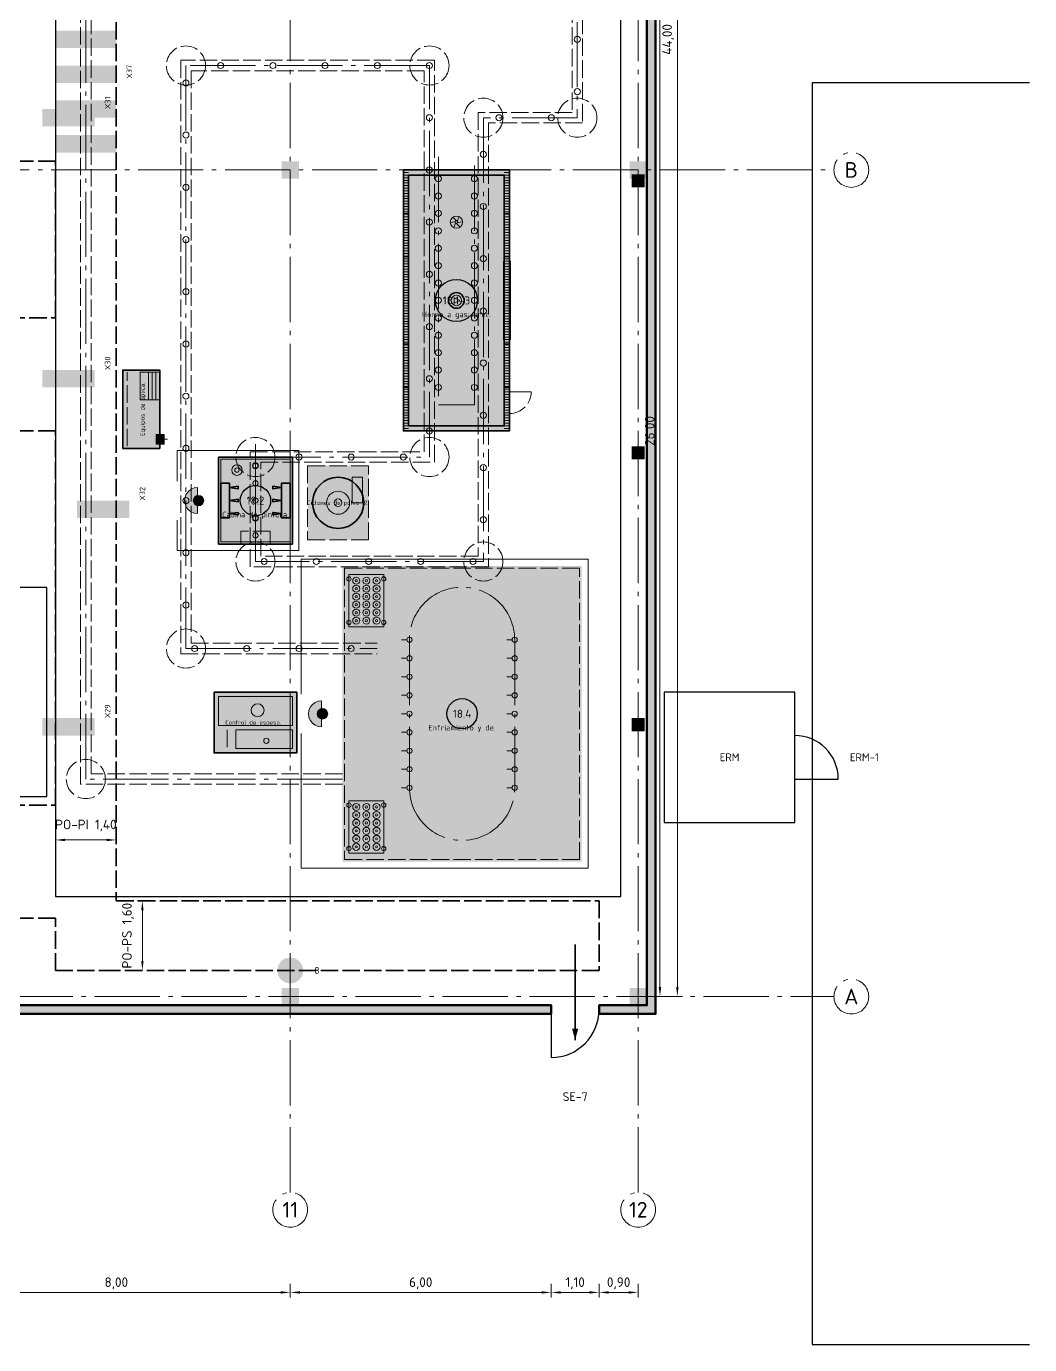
# Model space of a CAD drawing. Header units: millimetres. Extents: x 0 to 1682, y 0 to 1189.
# Drawn here: x 1078.3 to 1309, y 495 to 798 of the extents above; entities that cross this region are included whole.
import ezdxf
from ezdxf.enums import TextEntityAlignment as Align

# ---------------------------------------------------------------- set-up
doc = ezdxf.new("R2010")
doc.units = ezdxf.units.MM
doc.linetypes.add('IRAM-E-TRAZOS', pattern=[5, 4, -1])
doc.linetypes.add('IRAM-F-TRAZO-PUNTO', pattern=[20, 15, -2, 1, -2])
for name, color, linetype, lineweight in [('A-ABERTURA', 7, 'CONTINUOUS', 25), ('A-COLUMNA', 7, 'CONTINUOUS', 50), ('A-COTA', 7, 'CONTINUOUS', 18), ('A-EJE', 1, 'IRAM-F-TRAZO-PUNTO', 18), ('A-EQUIPO-FINO', 8, 'CONTINUOUS', 13), ('A-EQUIPO-OCULTO', 8, 'IRAM-E-TRAZOS', 13), ('A-EQUIPO-RELLENO', 9, 'CONTINUOUS', 13), ('A-EXTERIOR', 8, 'CONTINUOUS', 25), ('A-MURO', 7, 'CONTINUOUS', 50), ('A-OPERARIO', 6, 'CONTINUOUS', 18), ('A-PASO', 7, 'CONTINUOUS', 25), ('A-SECTOR', 1, 'CONTINUOUS', 25), ('A-SEGURIDAD', 1, 'IRAM-E-TRAZOS', 18), ('A-TEXTO', 7, 'CONTINUOUS', 18), ('S-ESCAPE', 3, 'CONTINUOUS', 35), ('S-INCENDIO', 1, 'CONTINUOUS', 25)]:
    doc.layers.add(name, color=color, linetype=linetype, lineweight=lineweight)
for name, color, linetype, lineweight, true_color in [('A-AREA-TRABAJO', 30, 'CONTINUOUS', 13, 0xeb963c), ('A-EQUIPO', 30, 'CONTINUOUS', 35, 0xe67800), ('A-PASILLO', 2, 'IRAM-E-TRAZOS', 35, 0xd7a500), ('A-SENDA', 2, 'CONTINUOUS', 25, 0xd7a500)]:
    doc.layers.add(name, color=color, linetype=linetype, lineweight=lineweight, true_color=true_color)
doc.styles.add('ISO3098', font='isocpeur.ttf')
doc.dimstyles.new('FLAMA-IRAM', dxfattribs={"dimtxt": 3.5, "dimasz": 3.5, "dimexe": 2, "dimexo": 1.5, "dimgap": 1, "dimtad": 1, "dimdec": 1, "dimtxsty": 'ISO3098', "dimblk": 'IRAM_FLECHA', "dimblk1": 'IRAM_FLECHA', "dimblk2": 'IRAM_FLECHA', "dimcen": 2.5, "dimclrd": 3, "dimclre": 3, "dimclrt": 3, "dimazin": 3, "dimtfac": 1, "dimtmove": 0, "dimatfit": 3, "dimlwd": 18, "dimlwe": 18})

# ---------------------------------------------------------------- blocks, each defined once
blk = doc.blocks.new('IRAM_FLECHA')
blk.add_solid([(0, 0), (-1, 0.125), (-1, -0.125)])

msp = doc.modelspace()

# ---------------------------------------------------------------- hatches: boundary and pattern name
at = {"layer": 'A-COLUMNA', "true_color": 0x000000}
h = msp.add_hatch(color=7, dxfattribs=at)
h.dxf.hatch_style = 1
h.paths.add_polyline_path([(1137, 763), (1141, 763), (1141, 767), (1137, 767)])
h = msp.add_hatch(color=7, dxfattribs=at)
h.dxf.hatch_style = 1
h.paths.add_polyline_path([(1217, 763), (1221, 763), (1221, 767), (1217, 767)])
h = msp.add_hatch(color=7, dxfattribs=at)
h.dxf.hatch_style = 1
h.paths.add_polyline_path([(1217.5, 761), (1220.5, 761), (1220.5, 764), (1217.5, 764)])
h = msp.add_hatch(color=7, dxfattribs=at)
h.dxf.hatch_style = 1
h.paths.add_polyline_path([(1217.5, 698.5), (1220.5, 698.5), (1220.5, 701.5), (1217.5, 701.5)])
h = msp.add_hatch(color=7, dxfattribs=at)
h.dxf.hatch_style = 1
h.paths.add_polyline_path([(1217.5, 636), (1220.5, 636), (1220.5, 639), (1217.5, 639)])
h = msp.add_hatch(color=7, dxfattribs=at)
h.dxf.hatch_style = 1
h.paths.add_polyline_path([(1137, 573), (1141, 573), (1141, 577), (1137, 577)])
h = msp.add_hatch(color=7, dxfattribs=at)
h.dxf.hatch_style = 1
h.paths.add_polyline_path([(1217, 573), (1221, 573), (1221, 577), (1217, 577)])
at = {"layer": 'A-EQUIPO-FINO'}
h = msp.add_hatch(dxfattribs=at)
h.set_pattern_fill('ANSI31', scale=0.1889764, angle=315)
h.paths.add_polyline_path([(1165, 765), (1165, 705), (1166.2, 705), (1166.2, 765)])
h = msp.add_hatch(dxfattribs=at)
h.set_pattern_fill('ANSI31', scale=0.1889764, angle=315)
h.paths.add_polyline_path([(1188.2, 765), (1188.2, 705), (1189.4, 705), (1189.4, 765)])
at = {"layer": 'A-EQUIPO-RELLENO', "true_color": 0xfad7c8}
h = msp.add_hatch(color=7, dxfattribs=at)
h.dxf.hatch_style = 1
h.paths.add_polyline_path([(1165, 765), (1165, 705), (1189.4, 705), (1189.4, 765)])
at = {"layer": 'A-EQUIPO-RELLENO', "true_color": 0xfff5ee}
h = msp.add_hatch(color=7, dxfattribs=at)
h.dxf.hatch_style = 1
h.paths.add_polyline_path([(1166.2, 763.8), (1166.2, 706.2), (1188.2, 706.2), (1188.2, 763.8)])
at = {"layer": 'A-EQUIPO-RELLENO', "true_color": 0xcdd0d4}
h = msp.add_hatch(color=7, dxfattribs=at)
h.dxf.hatch_style = 1
h.paths.add_polyline_path([(1188, 744), (1188, 726), (1189.6, 726), (1189.6, 744)])
at = {"layer": 'A-EQUIPO-RELLENO', "true_color": 0xffffff}
h = msp.add_hatch(color=7, dxfattribs=at)
h.dxf.hatch_style = 1
h.paths.add_polyline_path([(1182.032, 735), (1181.911, 736.075), (1181.553, 737.097), (1180.978, 738.013), (1180.213, 738.778), (1179.297, 739.353), (1178.275, 739.711), (1177.2, 739.832), (1176.125, 739.711), (1175.103, 739.353), (1174.187, 738.778), (1173.422, 738.013), (1172.847, 737.097), (1172.489, 736.075), (1172.368, 735), (1172.489, 733.925), (1172.847, 732.903), (1173.422, 731.987), (1174.187, 731.222), (1175.103, 730.647), (1176.125, 730.289), (1177.2, 730.168), (1178.275, 730.289), (1179.297, 730.647), (1180.213, 731.222), (1180.978, 731.987), (1181.553, 732.903), (1181.911, 733.925)])
at = {"layer": 'A-EQUIPO-RELLENO', "true_color": 0xeedec0}
h = msp.add_hatch(color=7, dxfattribs=at)
h.dxf.hatch_style = 1
h.paths.add_polyline_path([(1109, 701), (1109, 719), (1100.5, 719), (1100.5, 701)])
at = {"layer": 'A-EQUIPO-RELLENO', "true_color": 0xcdd0d4}
h = msp.add_hatch(color=7, dxfattribs=at)
h.dxf.hatch_style = 1
h.paths.add_polyline_path([(1110, 702), (1110, 704.2), (1108.2, 704.2), (1108.2, 702)])
at = {"layer": 'A-EQUIPO-RELLENO', "true_color": 0xf5f5fc}
h = msp.add_hatch(color=7, dxfattribs=at)
h.dxf.hatch_style = 1
h.paths.add_polyline_path([(1122.5, 699), (1122.5, 679), (1139.5, 679), (1139.5, 699)])
at = {"layer": 'A-EQUIPO-RELLENO', "true_color": 0xeeeeee}
h = msp.add_hatch(color=7, dxfattribs=at)
h.dxf.hatch_style = 1
h.paths.add_polyline_path([(1143, 697), (1143, 680), (1157, 680), (1157, 697)])
at = {"layer": 'A-EQUIPO-RELLENO', "true_color": 0xe2e7ee}
h = msp.add_hatch(color=7, dxfattribs=at)
h.dxf.hatch_style = 1
h.paths.add_polyline_path([(1150, 682.62), (1151.522, 682.82), (1152.94, 683.408), (1154.158, 684.342), (1155.092, 685.56), (1155.68, 686.978), (1155.88, 688.5), (1155.68, 690.022), (1155.092, 691.44), (1154.158, 692.658), (1152.94, 693.592), (1151.522, 694.18), (1150, 694.38), (1148.478, 694.18), (1147.06, 693.592), (1145.842, 692.658), (1144.908, 691.44), (1144.32, 690.022), (1144.12, 688.5), (1144.32, 686.978), (1144.908, 685.56), (1145.842, 684.342), (1147.06, 683.408), (1148.478, 682.82)])
at = {"layer": 'A-EQUIPO-RELLENO', "true_color": 0xfae1f5}
h = msp.add_hatch(color=7, dxfattribs=at)
h.dxf.hatch_style = 1
h.paths.add_polyline_path([(1117.7, 692), (1116.924, 691.898), (1116.2, 691.598), (1115.579, 691.121), (1115.102, 690.5), (1114.802, 689.776), (1114.7, 689), (1114.802, 688.224), (1115.102, 687.5), (1115.579, 686.879), (1116.2, 686.402), (1116.924, 686.102), (1117.7, 686), (1117.7, 692)])
at = {"layer": 'A-EQUIPO-RELLENO', "true_color": 0xcdd0d4}
h = msp.add_hatch(color=7, dxfattribs=at)
h.dxf.hatch_style = 1
h.paths.add_polyline_path([(1123, 693), (1123, 685), (1125, 685), (1125, 693)])
at = {"layer": 'A-EQUIPO-RELLENO', "true_color": 0xffffff}
h = msp.add_hatch(color=7, dxfattribs=at)
h.dxf.hatch_style = 1
h.paths.add_polyline_path([(1134.488, 689), (1134.401, 689.776), (1134.143, 690.513), (1133.727, 691.175), (1133.175, 691.727), (1132.513, 692.143), (1131.776, 692.401), (1131, 692.488), (1130.224, 692.401), (1129.487, 692.143), (1128.825, 691.727), (1128.273, 691.175), (1127.857, 690.513), (1127.599, 689.776), (1127.512, 689), (1127.599, 688.224), (1127.857, 687.487), (1128.273, 686.825), (1128.825, 686.273), (1129.487, 685.857), (1130.224, 685.599), (1131, 685.512), (1131.776, 685.599), (1132.513, 685.857), (1133.175, 686.273), (1133.727, 686.825), (1134.143, 687.487), (1134.401, 688.224)])
at = {"layer": 'A-EQUIPO-RELLENO', "true_color": 0xcdd0d4}
h = msp.add_hatch(color=7, dxfattribs=at)
h.dxf.hatch_style = 1
h.paths.add_polyline_path([(1137, 693), (1137, 685), (1139, 685), (1139, 693)])
at = {"layer": 'A-EQUIPO-RELLENO', "true_color": 0xffffff}
h = msp.add_hatch(color=7, dxfattribs=at)
h.dxf.hatch_style = 1
h.paths.add_polyline_path([(1117.9, 687.8), (1118.211, 687.841), (1118.5, 687.961), (1118.749, 688.151), (1118.939, 688.4), (1119.059, 688.689), (1119.1, 689), (1119.059, 689.311), (1118.939, 689.6), (1118.749, 689.849), (1118.5, 690.039), (1118.211, 690.159), (1117.9, 690.2), (1117.589, 690.159), (1117.3, 690.039), (1117.051, 689.849), (1116.861, 689.6), (1116.741, 689.311), (1116.7, 689), (1116.741, 688.689), (1116.861, 688.4), (1117.051, 688.151), (1117.3, 687.961), (1117.589, 687.841)])
at = {"layer": 'A-EQUIPO-RELLENO', "true_color": 0xf8f8f8}
h = msp.add_hatch(color=7, dxfattribs=at)
h.dxf.hatch_style = 1
h.paths.add_polyline_path([(1151, 674), (1151, 606), (1206, 606), (1206, 674)])
at = {"layer": 'A-EQUIPO-RELLENO', "true_color": 0xeeeeee}
h = msp.add_hatch(color=7, dxfattribs=at)
h.dxf.hatch_style = 1
h.paths.add_polyline_path([(1152.5, 672), (1152.5, 660), (1160.5, 660), (1160.5, 672)])
h = msp.add_hatch(color=7, dxfattribs=at)
h.dxf.hatch_style = 1
h.paths.add_polyline_path([(1121.5, 645), (1121.5, 631), (1140.5, 631), (1140.5, 645)])
at = {"layer": 'A-EQUIPO-RELLENO', "true_color": 0xfae1f5}
h = msp.add_hatch(color=7, dxfattribs=at)
h.dxf.hatch_style = 1
h.paths.add_polyline_path([(1146.2, 643), (1145.424, 642.898), (1144.7, 642.598), (1144.079, 642.121), (1143.602, 641.5), (1143.302, 640.776), (1143.2, 640), (1143.302, 639.224), (1143.602, 638.5), (1144.079, 637.879), (1144.7, 637.402), (1145.424, 637.102), (1146.2, 637), (1146.2, 643)])
at = {"layer": 'A-EQUIPO-RELLENO', "true_color": 0xffffff}
h = msp.add_hatch(color=7, dxfattribs=at)
h.dxf.hatch_style = 1
h.paths.add_polyline_path([(1181.988, 640), (1181.901, 640.776), (1181.643, 641.513), (1181.227, 642.175), (1180.675, 642.727), (1180.013, 643.143), (1179.276, 643.401), (1178.5, 643.488), (1177.724, 643.401), (1176.987, 643.143), (1176.325, 642.727), (1175.773, 642.175), (1175.357, 641.513), (1175.099, 640.776), (1175.012, 640), (1175.099, 639.224), (1175.357, 638.487), (1175.773, 637.825), (1176.325, 637.273), (1176.987, 636.857), (1177.724, 636.599), (1178.5, 636.512), (1179.276, 636.599), (1180.013, 636.857), (1180.675, 637.273), (1181.227, 637.825), (1181.643, 638.487), (1181.901, 639.224)])
h = msp.add_hatch(color=7, dxfattribs=at)
h.dxf.hatch_style = 1
h.paths.add_polyline_path([(1146.4, 638.8), (1146.711, 638.841), (1147, 638.961), (1147.249, 639.151), (1147.439, 639.4), (1147.559, 639.689), (1147.6, 640), (1147.559, 640.311), (1147.439, 640.6), (1147.249, 640.849), (1147, 641.039), (1146.711, 641.159), (1146.4, 641.2), (1146.089, 641.159), (1145.8, 641.039), (1145.551, 640.849), (1145.361, 640.6), (1145.241, 640.311), (1145.2, 640), (1145.241, 639.689), (1145.361, 639.4), (1145.551, 639.151), (1145.8, 638.961), (1146.089, 638.841)])
at = {"layer": 'A-EQUIPO-RELLENO', "true_color": 0xcdd0d4}
h = msp.add_hatch(color=7, dxfattribs=at)
h.dxf.hatch_style = 1
h.paths.add_polyline_path([(1126.5, 636.32), (1126.5, 632), (1139.5, 632), (1139.5, 636.32)])
at = {"layer": 'A-EQUIPO-RELLENO', "true_color": 0xeeeeee}
h = msp.add_hatch(color=7, dxfattribs=at)
h.dxf.hatch_style = 1
h.paths.add_polyline_path([(1152.5, 620), (1152.5, 608), (1160.5, 608), (1160.5, 620)])
at = {"layer": 'A-MURO', "true_color": 0x464646}
h = msp.add_hatch(color=7, dxfattribs=at)
h.dxf.hatch_style = 1
h.paths.add_polyline_path([(1210, 571), (1210, 573), (1221, 573), (1221, 835), (1223, 835), (1223, 571)])
h = msp.add_hatch(color=7, dxfattribs=at)
h.dxf.hatch_style = 1
h.paths.add_polyline_path([(1056, 573), (1199, 573), (1199, 571), (1056, 571)])
at = {"layer": 'A-SENDA', "true_color": 0xd7a500}
h = msp.add_hatch(color=7, dxfattribs=at)
h.dxf.hatch_style = 1
h.paths.add_polyline_path([(1085, 793), (1099, 793), (1099, 797), (1085, 797)])
h = msp.add_hatch(color=7, dxfattribs=at)
h.dxf.hatch_style = 1
h.paths.add_polyline_path([(1085, 785), (1099, 785), (1099, 789), (1085, 789)])
h = msp.add_hatch(color=7, dxfattribs=at)
h.dxf.hatch_style = 1
h.paths.add_polyline_path([(1082, 775), (1094, 775), (1094, 779), (1082, 779)])
h = msp.add_hatch(color=7, dxfattribs=at)
h.dxf.hatch_style = 1
h.paths.add_polyline_path([(1085, 777), (1099, 777), (1099, 781), (1085, 781)])
h = msp.add_hatch(color=7, dxfattribs=at)
h.dxf.hatch_style = 1
h.paths.add_polyline_path([(1085, 769), (1099, 769), (1099, 773), (1085, 773)])
h = msp.add_hatch(color=7, dxfattribs=at)
h.dxf.hatch_style = 1
h.paths.add_polyline_path([(1082, 715), (1094, 715), (1094, 719), (1082, 719)])
h = msp.add_hatch(color=7, dxfattribs=at)
h.dxf.hatch_style = 1
h.paths.add_polyline_path([(1090, 685), (1102, 685), (1102, 689), (1090, 689)])
h = msp.add_hatch(color=7, dxfattribs=at)
h.dxf.hatch_style = 1
h.paths.add_polyline_path([(1082, 635), (1094, 635), (1094, 639), (1082, 639)])
at = {"layer": 'S-ESCAPE', "true_color": 0x00963c}
h = msp.add_hatch(color=7, dxfattribs=at)
h.dxf.hatch_style = 1
h.paths.add_polyline_path([(1204.5, 565), (1205.2, 567.6), (1203.8, 567.6)])
at = {"layer": 'S-INCENDIO', "true_color": 0xd20000}
h = msp.add_hatch(color=7, dxfattribs=at)
h.dxf.hatch_style = 1
h.paths.add_polyline_path([(1142, 581), (1141.772, 582.148), (1141.121, 583.121), (1140.148, 583.772), (1139, 584), (1137.852, 583.772), (1136.879, 583.121), (1136.228, 582.148), (1136, 581), (1136.228, 579.852), (1136.879, 578.879), (1137.852, 578.228), (1139, 578), (1140.148, 578.228), (1141.121, 578.879), (1141.772, 579.852)])

# ---------------------------------------------------------------- linework, layer by layer
at = {"layer": 'A-ABERTURA'}
for p, q in [((1255, 625), (1265, 625)), ((1199, 572), (1199, 561))]:
    msp.add_line(p, q, dxfattribs=at)
for centre, radius, start, end in [((1255, 625), 10, 0, 90), ((1199, 572), 11, 270, 360)]:
    msp.add_arc(centre, radius, start, end, dxfattribs=at)
at = {"layer": 'A-AREA-TRABAJO'}
for p, q in [((1113, 700.5), (1113, 693.5)), ((1113, 684.5), (1113, 677.5)), ((1141.5, 675.5), (1141.5, 644.5)), ((1141.5, 635.5), (1141.5, 604.5))]:
    msp.add_line(p, q, dxfattribs=at)
for points in [[(1113, 700.5), (1141, 700.5), (1141, 677.5), (1113, 677.5)], [(1141.5, 675.5), (1207.5, 675.5), (1207.5, 604.5), (1141.5, 604.5)]]:
    msp.add_lwpolyline(points, dxfattribs=at)
at = {"layer": 'A-EJE'}
for p, q in [((1139, 530), (1139, 1060)), ((1219, 530), (1219, 1060)), ((1173.052, 768), (1173.052, 711)), ((1181.348, 711), (1181.348, 768)), ((104, 765), (1264, 765)), ((1173.052, 711), (1181.348, 711)), ((1131, 702), (1131, 676)), ((1166.4, 657), (1166.4, 623)), ((1190.6, 657), (1190.6, 623)), ((294, 575), (1264, 575))]:
    msp.add_line(p, q, dxfattribs=at)
for points in [[(1085, 939), (1205, 939), (1205, 777), (1183.4, 777), (1183.4, 675), (1131, 675), (1131, 699), (1171, 699), (1171, 789), (1115, 789), (1115, 655), (1159, 655)], [(1151, 625), (1092, 625), (1092, 925), (1088, 925)]]:
    msp.add_lwpolyline(points, dxfattribs=at)
for centre in [(1268, 765), (1268, 575), (1139, 526), (1219, 526)]:
    msp.add_circle(centre, 4, dxfattribs=at)
for centre, start, end in [((1178.5, 657), 360, 540), ((1178.5, 623), 540, 360)]:
    msp.add_arc(centre, 12.1, start, end, dxfattribs=at)
at = {"layer": 'A-EQUIPO'}
for points in [[(1165, 765), (1165, 705), (1189.4, 705), (1189.4, 765)], [(1166.2, 763.8), (1166.2, 706.2), (1188.2, 706.2), (1188.2, 763.8)], [(1109, 701), (1109, 719), (1100.5, 719), (1100.5, 701)], [(1122.5, 699), (1122.5, 679), (1139.5, 679), (1139.5, 699)], [(1123, 693), (1123, 685), (1125, 685), (1125, 693)], [(1125, 692), (1127, 692.3), (1127, 691.7)], [(1137, 692), (1135, 692.3), (1135, 691.7)], [(1137, 693), (1137, 685), (1139, 685), (1139, 693)], [(1125, 689), (1127, 689.3), (1127, 688.7)], [(1137, 689), (1135, 689.3), (1135, 688.7)], [(1125, 686), (1127, 686.3), (1127, 685.7)], [(1137, 686), (1135, 686.3), (1135, 685.7)], [(1121.5, 645), (1121.5, 631), (1140.5, 631), (1140.5, 645)]]:
    msp.add_lwpolyline(points, close=True, dxfattribs=at)
for centre, radius in [((1177.2, 735), 1.8), ((1150, 688.5), 5.88)]:
    msp.add_circle(centre, radius, dxfattribs=at)
at = {"layer": 'A-EQUIPO-FINO'}
for p, q in [((1165, 755), (1166.2, 755)), ((1188.2, 755), (1189.4, 755)), ((1165, 745), (1166.2, 745)), ((1188.2, 745), (1189.4, 745)), ((1165, 735), (1166.2, 735)), ((1188.2, 735), (1189.4, 735)), ((1165, 725), (1166.2, 725)), ((1188.2, 725), (1189.4, 725)), ((1106.375, 712.16), (1106.375, 718.5)), ((1107.25, 712.16), (1107.25, 718.5)), ((1108.125, 712.16), (1108.125, 718.5)), ((1165, 715), (1166.2, 715)), ((1188.2, 715), (1189.4, 715)), ((1189.4, 714), (1194.4, 714)), ((1110, 703.1), (1110.8, 703.1)), ((1128.96, 699), (1133.04, 699)), ((1128.96, 679), (1133.04, 679)), ((1165.8, 657), (1164.6, 657)), ((1190, 657), (1188.8, 657)), ((1165.8, 652.75), (1164.6, 652.75)), ((1190, 652.75), (1188.8, 652.75)), ((1165.8, 648.5), (1164.6, 648.5)), ((1190, 648.5), (1188.8, 648.5)), ((1165.8, 644.25), (1164.6, 644.25)), ((1190, 644.25), (1188.8, 644.25)), ((1165.8, 640), (1164.6, 640)), ((1190, 640), (1188.8, 640)), ((1165.8, 635.75), (1164.6, 635.75)), ((1190, 635.75), (1188.8, 635.75)), ((1165.8, 631.5), (1164.6, 631.5)), ((1190, 631.5), (1188.8, 631.5)), ((1165.8, 627.25), (1164.6, 627.25)), ((1190, 627.25), (1188.8, 627.25)), ((1165.8, 623), (1164.6, 623)), ((1190, 623), (1188.8, 623))]:
    msp.add_line(p, q, dxfattribs=at)
for points in [[(1176.958, 753.14), (1176.015, 752.896)], [(1177.2, 753.28), (1176.517, 753.975)], [(1176.958, 752.86), (1176.697, 751.921)], [(1177.2, 752.72), (1177.883, 752.025)], [(1177.442, 753.14), (1177.703, 754.079)], [(1177.442, 752.86), (1178.385, 753.104)]]:
    msp.add_lwpolyline(points, dxfattribs=at)
for points in [[(1188, 744), (1188, 726), (1189.6, 726), (1189.6, 744)], [(1176.7, 735.6), (1178, 735), (1176.7, 734.4)], [(1109, 712.16), (1109, 718.5), (1104.5, 718.5), (1104.5, 712.16)], [(1110, 702), (1110, 704.2), (1108.2, 704.2), (1108.2, 702)], [(1123, 698.5), (1123, 679.5), (1139, 679.5), (1139, 698.5)], [(1153.234, 694.38), (1153.234, 688.5), (1155.586, 688.5), (1155.586, 694.38)], [(1152.5, 672), (1152.5, 660), (1160.5, 660), (1160.5, 672)], [(1122.5, 644), (1122.5, 637.3), (1139.5, 637.3), (1139.5, 644)], [(1126.5, 636.32), (1126.5, 632), (1139.5, 632), (1139.5, 636.32)], [(1152.5, 620), (1152.5, 608), (1160.5, 608), (1160.5, 620)]]:
    msp.add_lwpolyline(points, close=True, dxfattribs=at)
for centre, radius in [((1205, 795), 0.7), ((1123, 789), 0.7), ((1135, 789), 0.7), ((1147, 789), 0.7), ((1159, 789), 0.7), ((1171, 789), 0.7), ((1115, 785), 0.7), ((1205, 783), 0.7), ((1171, 777), 0.7), ((1187, 777), 0.7), ((1199, 777), 0.7), ((1115, 773), 0.7), ((1183.4, 768.6), 0.7), ((1171, 765), 0.7), ((1173.052, 763), 0.7), ((1181.348, 763), 0.7), ((1115, 761), 0.7), ((1173.052, 759), 0.7), ((1181.348, 759), 0.7), ((1173.052, 755), 0.7), ((1181.348, 755), 0.7), ((1183.4, 756.6), 0.7), ((1171, 753), 0.7), ((1173.052, 751), 0.7), ((1177.2, 753), 1.4), ((1177.2, 753), 0.28), ((1181.348, 751), 0.7), ((1115, 749), 0.7), ((1173.052, 747), 0.7), ((1181.348, 747), 0.7), ((1173.052, 743), 0.7), ((1181.348, 743), 0.7), ((1183.4, 744.6), 0.7), ((1171, 741), 0.7), ((1173.052, 739), 0.7), ((1181.348, 739), 0.7), ((1115, 737), 0.7), ((1173.052, 735), 0.7), ((1177.2, 735), 1.2), ((1181.348, 735), 0.7), ((1183.4, 732.6), 0.7), ((1173.052, 731), 0.7), ((1181.348, 731), 0.7), ((1171, 729), 0.7), ((1173.052, 727), 0.7), ((1181.348, 727), 0.7), ((1115, 725), 0.7), ((1173.052, 723), 0.7), ((1181.348, 723), 0.7), ((1183.4, 720.6), 0.7), ((1173.052, 719), 0.7), ((1181.348, 719), 0.7), ((1171, 717), 0.7), ((1173.052, 715), 0.7), ((1181.348, 715), 0.7), ((1115, 713), 0.7), ((1183.4, 708.6), 0.7), ((1171, 705), 0.7), ((1115, 701), 0.7), ((1126.75, 696), 1.2), ((1131, 697), 0.7), ((1131, 697), 0.6), ((1141, 699), 0.7), ((1153, 699), 0.7), ((1165, 699), 0.7), ((1183.4, 696.6), 0.7), ((1126.75, 696), 0.5), ((1131, 693), 0.6), ((1150, 688.5), 2.646), ((1115, 689), 0.7), ((1131, 689), 0.6), ((1150, 688.5), 0.882), ((1131, 685), 0.7), ((1131, 685), 0.6), ((1183.4, 684.6), 0.7), ((1131, 681), 0.6), ((1115, 677), 0.7), ((1133, 675), 0.7), ((1145, 675), 0.7), ((1157, 675), 0.7), ((1169, 675), 0.7), ((1181, 675), 0.7), ((1152.5, 671), 0.5), ((1154.167, 670.583), 0.81), ((1154.167, 670.583), 0.252), ((1156.5, 670.583), 0.81), ((1156.5, 670.583), 0.252), ((1158.833, 670.583), 0.81), ((1158.833, 670.583), 0.252), ((1160.5, 671), 0.5), ((1154.167, 668.75), 0.81), ((1154.167, 666.917), 0.81), ((1154.167, 668.75), 0.252), ((1154.167, 666.917), 0.252), ((1156.5, 668.75), 0.81), ((1156.5, 666.917), 0.81), ((1156.5, 668.75), 0.252), ((1156.5, 666.917), 0.252), ((1158.833, 668.75), 0.81), ((1158.833, 666.917), 0.81), ((1158.833, 668.75), 0.252), ((1158.833, 666.917), 0.252), ((1115, 665), 0.7), ((1154.167, 665.083), 0.81), ((1154.167, 663.25), 0.81), ((1154.167, 665.083), 0.252), ((1156.5, 665.083), 0.81), ((1156.5, 663.25), 0.81), ((1156.5, 665.083), 0.252), ((1158.833, 665.083), 0.81), ((1158.833, 663.25), 0.81), ((1158.833, 665.083), 0.252), ((1152.5, 661), 0.5), ((1154.167, 661.417), 0.81), ((1154.167, 663.25), 0.252), ((1154.167, 661.417), 0.252), ((1156.5, 661.417), 0.81), ((1156.5, 663.25), 0.252), ((1156.5, 661.417), 0.252), ((1158.833, 661.417), 0.81), ((1158.833, 663.25), 0.252), ((1158.833, 661.417), 0.252), ((1160.5, 661), 0.5), ((1166.4, 657), 0.6), ((1190.6, 657), 0.6), ((1117, 655), 0.7), ((1129, 655), 0.7), ((1141, 655), 0.7), ((1153, 655), 0.7), ((1166.4, 652.75), 0.6), ((1190.6, 652.75), 0.6), ((1166.4, 648.5), 0.6), ((1190.6, 648.5), 0.6), ((1166.4, 644.25), 0.6), ((1190.6, 644.25), 0.6), ((1131.5, 640.8), 1.5), ((1166.4, 640), 0.6), ((1190.6, 640), 0.6), ((1166.4, 635.75), 0.6), ((1190.6, 635.75), 0.6), ((1133.5, 633.8), 0.6), ((1166.4, 631.5), 0.6), ((1190.6, 631.5), 0.6), ((1166.4, 627.25), 0.6), ((1190.6, 627.25), 0.6), ((1166.4, 623), 0.6), ((1190.6, 623), 0.6), ((1152.5, 619), 0.5), ((1154.167, 618.583), 0.81), ((1154.167, 618.583), 0.252), ((1156.5, 618.583), 0.81), ((1156.5, 618.583), 0.252), ((1158.833, 618.583), 0.81), ((1158.833, 618.583), 0.252), ((1160.5, 619), 0.5), ((1154.167, 616.75), 0.81), ((1154.167, 614.917), 0.81), ((1154.167, 616.75), 0.252), ((1154.167, 614.917), 0.252), ((1156.5, 616.75), 0.81), ((1156.5, 614.917), 0.81), ((1156.5, 616.75), 0.252), ((1156.5, 614.917), 0.252), ((1158.833, 616.75), 0.81), ((1158.833, 614.917), 0.81), ((1158.833, 616.75), 0.252), ((1158.833, 614.917), 0.252), ((1154.167, 613.083), 0.81), ((1154.167, 611.25), 0.81), ((1154.167, 613.083), 0.252), ((1156.5, 613.083), 0.81), ((1156.5, 611.25), 0.81), ((1156.5, 613.083), 0.252), ((1158.833, 613.083), 0.81), ((1158.833, 611.25), 0.81), ((1158.833, 613.083), 0.252), ((1152.5, 609), 0.5), ((1154.167, 609.417), 0.81), ((1154.167, 611.25), 0.252), ((1154.167, 609.417), 0.252), ((1156.5, 609.417), 0.81), ((1156.5, 611.25), 0.252), ((1156.5, 609.417), 0.252), ((1158.833, 609.417), 0.81), ((1158.833, 611.25), 0.252), ((1158.833, 609.417), 0.252), ((1160.5, 609), 0.5)]:
    msp.add_circle(centre, radius, dxfattribs=at)
at = {"layer": 'A-EQUIPO-OCULTO'}
for p, q in [((1101.5, 701.5), (1101.5, 718.5)), ((1124.5, 636.32), (1124.5, 632))]:
    msp.add_line(p, q, dxfattribs=at)
for points in [[(1085, 940.2), (1206.2, 940.2), (1206.2, 775.8), (1184.6, 775.8), (1184.6, 673.8), (1129.8, 673.8), (1129.8, 700.2), (1169.8, 700.2), (1169.8, 787.8), (1116.2, 787.8), (1116.2, 656.2), (1159, 656.2)], [(1085, 937.8), (1203.8, 937.8), (1203.8, 778.2), (1182.2, 778.2), (1182.2, 676.2), (1132.2, 676.2), (1132.2, 697.8), (1172.2, 697.8), (1172.2, 790.2), (1113.8, 790.2), (1113.8, 653.8), (1159, 653.8)], [(1151, 626.2), (1093.2, 626.2), (1093.2, 926.2), (1088, 926.2)], [(1151, 623.8), (1090.8, 623.8), (1090.8, 923.8), (1088, 923.8)]]:
    msp.add_lwpolyline(points, dxfattribs=at)
for points in [[(1143, 697), (1143, 680), (1157, 680), (1157, 697)], [(1127.6, 682), (1127.6, 679), (1134.4, 679), (1134.4, 682)], [(1151.5, 673.5), (1151.5, 606.5), (1205.5, 606.5), (1205.5, 673.5)]]:
    msp.add_lwpolyline(points, close=True, dxfattribs=at)
for centre in [(1115, 789), (1171, 789), (1183.4, 777), (1205, 777), (1131, 699), (1171, 699), (1131, 675), (1183.4, 675), (1115, 655), (1092, 625)]:
    msp.add_circle(centre, 4.5, dxfattribs=at)
msp.add_arc((1189.4, 714), 5, 270, 360, dxfattribs=at)
at = {"layer": 'A-EXTERIOR'}
for points in [[(1309, 785), (1259, 785), (1259, 495)], [(1259, 495), (1309, 495)]]:
    msp.add_lwpolyline(points, dxfattribs=at)
msp.add_lwpolyline([(1225, 615), (1255, 615), (1255, 645), (1225, 645)], close=True, dxfattribs=at)
at = {"layer": 'A-MURO'}
for points in [[(1210, 571), (1210, 573), (1221, 573), (1221, 835), (1223, 835), (1223, 571)], [(1056, 573), (1199, 573), (1199, 571), (1056, 571)]]:
    msp.add_lwpolyline(points, close=True, dxfattribs=at)
at = {"layer": 'A-OPERARIO'}
for points in [[(1117.7, 692), (1116.924, 691.898), (1116.2, 691.598), (1115.579, 691.121), (1115.102, 690.5), (1114.802, 689.776), (1114.7, 689), (1114.802, 688.224), (1115.102, 687.5), (1115.579, 686.879), (1116.2, 686.402), (1116.924, 686.102), (1117.7, 686)], [(1146.2, 643), (1145.424, 642.898), (1144.7, 642.598), (1144.079, 642.121), (1143.602, 641.5), (1143.302, 640.776), (1143.2, 640), (1143.302, 639.224), (1143.602, 638.5), (1144.079, 637.879), (1144.7, 637.402), (1145.424, 637.102), (1146.2, 637)]]:
    msp.add_lwpolyline(points, close=True, dxfattribs=at)
for centre in [(1117.9, 689), (1146.4, 640)]:
    msp.add_circle(centre, 1.2, dxfattribs=at)
at = {"layer": 'A-PASILLO'}
for p, q in [((1099, 819), (1099, 597)), ((1085, 767), (889, 767)), ((1085, 731), (1085, 767)), ((889, 731), (1085, 731)), ((1085, 705), (889, 705)), ((1085, 619), (1085, 705)), ((889, 619), (1085, 619)), ((1099, 597), (1210, 597)), ((1210, 597), (1210, 581)), ((1085, 593), (875, 593)), ((1085, 581), (1085, 593)), ((1099, 581), (1085, 581)), ((1210, 581), (1099, 581))]:
    msp.add_line(p, q, dxfattribs=at)
at = {"layer": 'A-PASO'}
for centre, radius in [((1177.2, 735), 4.832), ((1131, 689), 3.488), ((1178.5, 640), 3.488)]:
    msp.add_circle(centre, radius, dxfattribs=at)
at = {"layer": 'A-SECTOR'}
for points in [[(1085, 598), (1215, 598), (1215, 818), (1085, 818)], [(935, 621), (1083, 621), (1083, 669), (935, 669)]]:
    msp.add_lwpolyline(points, close=True, dxfattribs=at)
at = {"layer": 'A-SEGURIDAD'}
msp.add_line((1122.5, 683), (1122.5, 680), dxfattribs=at)
at = {"layer": 'S-ESCAPE'}
msp.add_line((1204.5, 587), (1204.5, 565), dxfattribs=at)

# ---------------------------------------------------------------- texts
at = {"layer": 'A-PASO', "style": 'ISO3098'}
for s, p in [('18.1-3', (1177.2, 735)), ('18.2', (1131, 689)), ('18.4', (1178.5, 640))]:
    msp.add_text(s, height=1.84, dxfattribs=at).set_placement(p, align=Align.MIDDLE_CENTER)
at = {"layer": 'A-TEXTO', "style": 'ISO3098'}
for s, p in [('X37', (1102, 786)), ('X31', (1097, 779)), ('X30', (1097, 719)), ('X32', (1105, 689)), ('X29', (1097, 639))]:
    msp.add_text(s, height=1.28, rotation=90, dxfattribs=at).set_placement(p, align=Align.MIDDLE_LEFT)
for s, height, p in [('B', 3.6, (1268, 765)), ('Ciclones de polvo (2)', 0.992, (1150, 688.5)), ('Control de espeso.', 0.992, (1130.5, 638)), ('ERM', 1.8, (1240, 630)), ('ERM-1', 1.8, (1271, 630)), ('A', 3.6, (1268, 575)), ('11', 3.6, (1139, 526)), ('12', 3.6, (1219, 526))]:
    msp.add_text(s, height=height, dxfattribs=at).set_placement(p, align=Align.MIDDLE_CENTER)
for s, p in [('Horno a gas: prec.', (1177.2, 732.44)), ('Cabina de pintura.', (1131, 686.44)), ('Enfriamiento y de.', (1178.5, 637.44))]:
    msp.add_text(s, height=1.28, dxfattribs=at).set_placement(p, align=Align.TOP_CENTER)
msp.add_text('Equipos de aplica.', height=0.992, rotation=90, dxfattribs=at).set_placement((1105, 710), align=Align.MIDDLE_CENTER)
at = {"layer": 'S-ESCAPE', "style": 'ISO3098'}
msp.add_text('SE-7', height=2, dxfattribs=at).set_placement((1204.5, 552), align=Align.MIDDLE_CENTER)
at = {"layer": 'S-INCENDIO', "style": 'ISO3098'}
msp.add_text('8', height=1.6, dxfattribs=at).set_placement((1144.5, 581), align=Align.MIDDLE_LEFT)

# ---------------------------------------------------------------- dimensions: what is measured, and where the dimension line sits
at = {"layer": 'A-COTA'}
for base, p2 in [((1228, 575), (1219, 1015)), ((1224, 575), (1219, 835))]:
    msp.add_linear_dim(base=base, p1=(1219, 575), p2=p2, angle=90, dimstyle='FLAMA-IRAM', override={"dimtxt": 2.2, "dimasz": 2.2, "dimexe": 1.2, "dimexo": 1, "dimdec": 2, "dimlfac": 0.1, "dimzin": 0}, dxfattribs=at).render()
msp.add_linear_dim(base=(1085, 611), p1=(1085, 611), p2=(1099, 611), text='PO-PI <>', dimstyle='FLAMA-IRAM', override={"dimtxt": 2.2, "dimasz": 2.2, "dimexe": 1.2, "dimexo": 1, "dimdec": 2, "dimlfac": 0.1, "dimzin": 0}, dxfattribs=at).render()
msp.add_linear_dim(base=(1105, 581), p1=(1105, 581), p2=(1105, 597), angle=90, text='PO-PS <>', dimstyle='FLAMA-IRAM', override={"dimtxt": 2.2, "dimasz": 2.2, "dimexe": 1.2, "dimexo": 1, "dimdec": 2, "dimlfac": 0.1, "dimzin": 0}, dxfattribs=at).render()
for base, p1, p2 in [((1059, 507), (1059, 510), (1139, 510)), ((1139, 507), (1139, 510), (1199, 510)), ((1199, 507), (1199, 510), (1210, 510)), ((1210, 507), (1210, 510), (1219, 510))]:
    msp.add_linear_dim(base=base, p1=p1, p2=p2, dimstyle='FLAMA-IRAM', override={"dimtxt": 2.2, "dimasz": 2.2, "dimexe": 1.2, "dimexo": 1, "dimdec": 2, "dimlfac": 0.1, "dimzin": 0}, dxfattribs=at).render()

doc.saveas('drawing.dxf')
